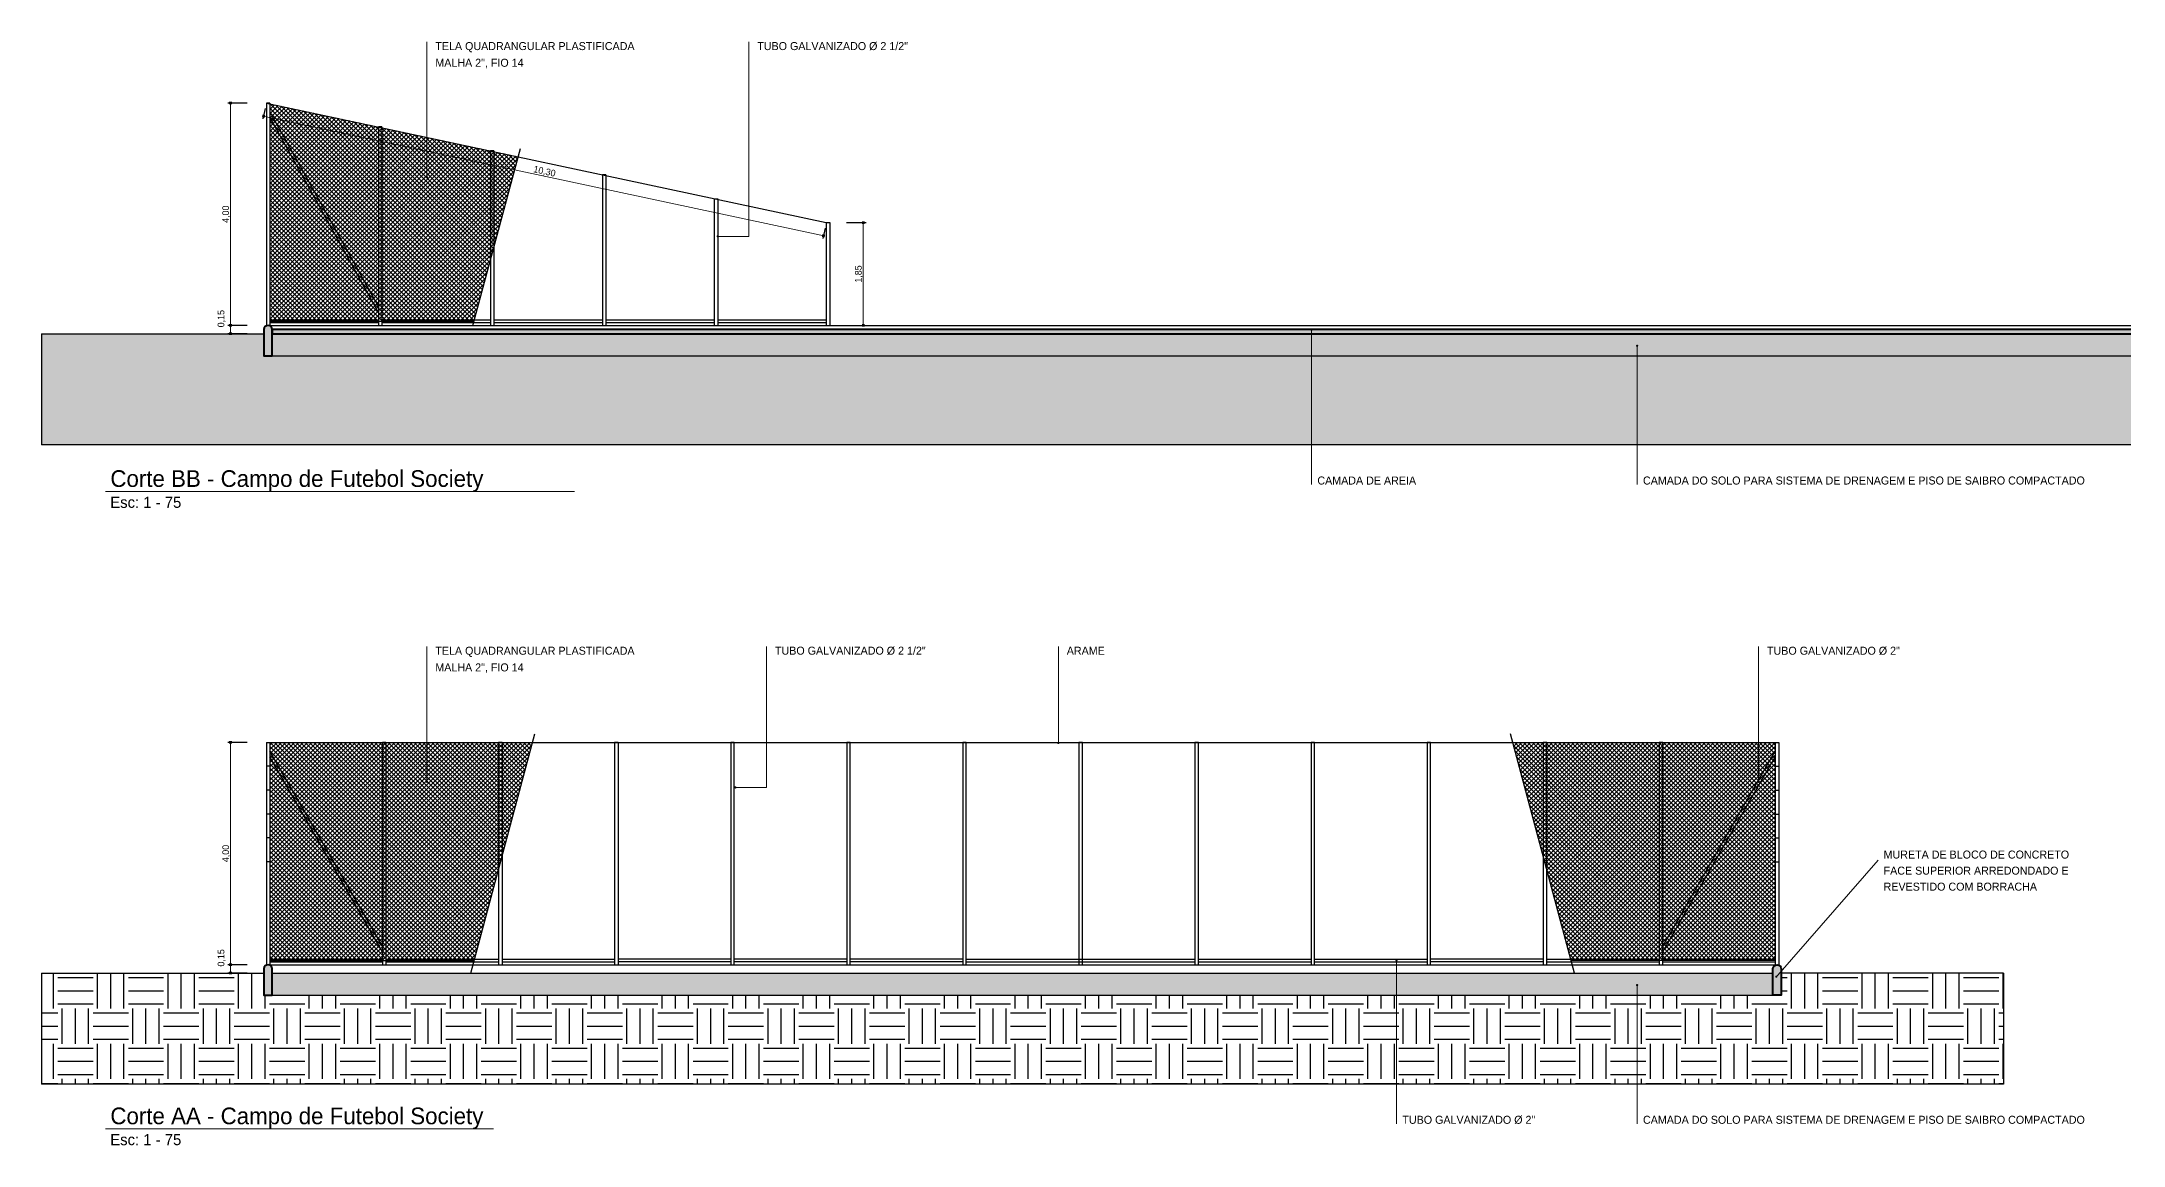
# Model space of a CAD drawing. Header units: millimetres. Extents: x 3006 to 6000, y 1661 to 3774.
# Drawn here: x 4163.41 to 4200.86, y 1969.13 to 1988.99 of the extents above; entities that cross this region are included whole.
import ezdxf

# ---------------------------------------------------------------- set-up
doc = ezdxf.new("R2010")
doc.units = ezdxf.units.MM
doc.header["$LTSCALE"] = 10
doc.linetypes.add('TPP2', pattern=[1.6, 1, -0.2, 0, -0.2, 0, -0.2])
for name, color, linetype in [('.20 hachura', 185, 'Continuous'), ('ARQ-HTC-CON', 251, 'Continuous'), ('ARQ-PIS', 11, 'Continuous'), ('ARQ-SMB', 9, 'Continuous'), ('ARQ-STR-CON-VIS', 153, 'Continuous'), ('Escrita', 34, 'Continuous')]:
    doc.layers.add(name, color=color, linetype=linetype)
for name, color, linetype, lineweight in [('.25', 70, 'Continuous', 25), ('.40', 20, 'Continuous', 40), ('.40 Interno parede', 27, 'Continuous', 40), ('COTAS', 230, 'Continuous', 15)]:
    doc.layers.add(name, color=color, linetype=linetype, lineweight=lineweight)
doc.layers.add('Verde', color=7, linetype='Continuous', true_color=0x136734)
doc.styles.add('Texto Wilian', font='himalaya.ttf')
doc.dimstyles.new('Cota 1-75 Exter WMJ', dxfattribs={"dimtxt": 0.12, "dimasz": 0.05, "dimexe": 0.05, "dimexo": 0.1, "dimgap": 0.002, "dimtad": 1, "dimzin": 1, "dimtxsty": 'Texto Wilian', "dimblk": 'BOXFILLED', "dimcen": 2.5, "dimclrd": 230, "dimclre": 230, "dimclrt": 104, "dimazin": 0, "dimtfac": 1, "dimtix": 1, "dimtmove": 0, "dimatfit": 3, "dimfxl": 0.3, "dimfxlon": 1, "dimlwd": 20, "dimarcsym": 1})

# ---------------------------------------------------------------- blocks, each defined once
blk = doc.blocks.new('_BoxFilled')
at = {"color": 0, "linetype": 'ByBlock', "lineweight": -2}
blk.add_line((-0.5, 0), (-1, 0), dxfattribs=at)
at = {"color": 0, "linetype": 'ByBlock'}
blk.add_solid([(-0.5, 0.5), (0.5, 0.5), (-0.5, -0.5), (0.5, -0.5)], dxfattribs=at)
blk = doc.blocks.new('*D972')
at = {"layer": 'COTAS', "color": 230, "lineweight": -2, "transparency": 16777216}
for p, q in [((4167.104, 1987.882), (4166.754, 1987.882)), ((4167.104, 1983.882), (4166.754, 1983.882))]:
    blk.add_line(p, q, dxfattribs=at)
at = {"layer": 'COTAS', "color": 230, "linetype": 'Continuous', "lineweight": 20, "transparency": 16777216}
blk.add_line((4166.804, 1983.932), (4166.804, 1987.832), dxfattribs=at)
at = {"layer": 'Defpoints', "color": 0, "transparency": 16777216}
for p in [(4166.804, 1987.882), (4167.449, 1987.882), (4167.481, 1983.882)]:
    blk.add_point(p, dxfattribs=at)
at = {"layer": 'COTAS', "color": 230, "lineweight": 20, "transparency": 16777216, "xscale": 0.05, "yscale": 0.05, "zscale": 0.05}
for p, rotation in [((4166.804, 1987.882), 90), ((4166.804, 1983.882), 270)]:
    blk.add_blockref('_BoxFilled', p, dxfattribs=dict(at, rotation=rotation))
at = {"layer": 'COTAS', "color": 104, "transparency": 16777216, "insert": (4166.727, 1985.882), "char_height": 0.12, "attachment_point": 5, "rotation": 90, "style": 'Texto Wilian'}
blk.add_mtext('4,00', dxfattribs=at)
blk = doc.blocks.new('*D973')
at = {"layer": 'COTAS', "color": 230, "lineweight": -2, "transparency": 16777216}
for p, q in [((4167.104, 1983.882), (4166.754, 1983.882)), ((4167.104, 1983.732), (4166.754, 1983.732))]:
    blk.add_line(p, q, dxfattribs=at)
at = {"layer": 'COTAS', "color": 230, "linetype": 'Continuous', "lineweight": 20, "transparency": 16777216}
blk.add_line((4166.804, 1983.782), (4166.804, 1983.832), dxfattribs=at)
at = {"layer": 'Defpoints', "color": 0, "transparency": 16777216}
for p in [(4166.804, 1983.882), (4167.406, 1983.732), (4167.481, 1983.882)]:
    blk.add_point(p, dxfattribs=at)
at = {"layer": 'COTAS', "color": 230, "lineweight": 20, "transparency": 16777216, "xscale": 0.05, "yscale": 0.05, "zscale": 0.05}
for p, rotation in [((4166.804, 1983.882), 90), ((4166.804, 1983.732), 270)]:
    blk.add_blockref('_BoxFilled', p, dxfattribs=dict(at, rotation=rotation))
at = {"layer": 'COTAS', "color": 104, "transparency": 16777216, "insert": (4166.644, 1984.004), "char_height": 0.12, "attachment_point": 5, "rotation": 90, "style": 'Texto Wilian'}
blk.add_mtext('0,15', dxfattribs=at)
blk = doc.blocks.new('*D974')
at = {"layer": 'COTAS', "color": 230, "lineweight": -2, "transparency": 16777216}
for p, q in [((4167.104, 1972.382), (4166.754, 1972.382)), ((4167.104, 1972.232), (4166.754, 1972.232))]:
    blk.add_line(p, q, dxfattribs=at)
at = {"layer": 'COTAS', "color": 230, "linetype": 'Continuous', "lineweight": 20, "transparency": 16777216}
blk.add_line((4166.804, 1972.282), (4166.804, 1972.332), dxfattribs=at)
at = {"layer": 'Defpoints', "color": 0, "transparency": 16777216}
for p in [(4166.804, 1972.382), (4167.406, 1972.232), (4167.481, 1972.382)]:
    blk.add_point(p, dxfattribs=at)
at = {"layer": 'COTAS', "color": 230, "lineweight": 20, "transparency": 16777216, "xscale": 0.05, "yscale": 0.05, "zscale": 0.05}
for p, rotation in [((4166.804, 1972.382), 90), ((4166.804, 1972.232), 270)]:
    blk.add_blockref('_BoxFilled', p, dxfattribs=dict(at, rotation=rotation))
at = {"layer": 'COTAS', "color": 104, "transparency": 16777216, "insert": (4166.644, 1972.504), "char_height": 0.12, "attachment_point": 5, "rotation": 90, "style": 'Texto Wilian'}
blk.add_mtext('0,15', dxfattribs=at)
blk = doc.blocks.new('*D975')
at = {"layer": 'COTAS', "color": 230, "lineweight": -2, "transparency": 16777216}
for p, q in [((4167.104, 1976.382), (4166.754, 1976.382)), ((4167.104, 1972.382), (4166.754, 1972.382))]:
    blk.add_line(p, q, dxfattribs=at)
at = {"layer": 'COTAS', "color": 230, "linetype": 'Continuous', "lineweight": 20, "transparency": 16777216}
blk.add_line((4166.804, 1972.432), (4166.804, 1976.332), dxfattribs=at)
at = {"layer": 'Defpoints', "color": 0, "transparency": 16777216}
for p in [(4166.804, 1976.382), (4167.449, 1976.382), (4167.481, 1972.382)]:
    blk.add_point(p, dxfattribs=at)
at = {"layer": 'COTAS', "color": 230, "lineweight": 20, "transparency": 16777216, "xscale": 0.05, "yscale": 0.05, "zscale": 0.05}
for p, rotation in [((4166.804, 1976.382), 90), ((4166.804, 1972.382), 270)]:
    blk.add_blockref('_BoxFilled', p, dxfattribs=dict(at, rotation=rotation))
at = {"layer": 'COTAS', "color": 104, "transparency": 16777216, "insert": (4166.727, 1974.382), "char_height": 0.12, "attachment_point": 5, "rotation": 90, "style": 'Texto Wilian'}
blk.add_mtext('4,00', dxfattribs=at)
blk = doc.blocks.new('*D976')
at = {"layer": 'COTAS', "color": 230, "lineweight": -2, "transparency": 16777216}
for p, q in [((4177.888, 1985.732), (4178.238, 1985.732)), ((4177.888, 1983.882), (4178.238, 1983.882))]:
    blk.add_line(p, q, dxfattribs=at)
at = {"layer": 'COTAS', "color": 230, "linetype": 'Continuous', "lineweight": 20, "transparency": 16777216}
blk.add_line((4178.188, 1983.932), (4178.188, 1985.682), dxfattribs=at)
at = {"layer": 'Defpoints', "color": 0, "transparency": 16777216}
for p in [(4177.587, 1985.732), (4178.188, 1985.732), (4177.587, 1983.882)]:
    blk.add_point(p, dxfattribs=at)
at = {"layer": 'COTAS', "color": 230, "lineweight": 20, "transparency": 16777216, "xscale": 0.05, "yscale": 0.05, "zscale": 0.05}
for p, rotation in [((4178.188, 1985.732), 90), ((4178.188, 1983.882), 270)]:
    blk.add_blockref('_BoxFilled', p, dxfattribs=dict(at, rotation=rotation))
at = {"layer": 'COTAS', "color": 104, "transparency": 16777216, "insert": (4178.111, 1984.807), "char_height": 0.12, "attachment_point": 5, "rotation": 90, "style": 'Texto Wilian'}
blk.add_mtext('1,85', dxfattribs=at)
blk = doc.blocks.new('_Dot')
at = {"color": 0, "linetype": 'ByBlock', "lineweight": -2}
blk.add_line((-0.5, 0), (-1, 0), dxfattribs=at)
at = {"color": 0, "linetype": 'ByBlock', "const_width": 0.5}
blk.add_lwpolyline([(-0.25, 0, 1), (0.25, 0, 1)], format="xyb", close=True, dxfattribs=at)
blk = doc.blocks.new('*D980')
at = {"layer": 'COTAS', "color": 230, "lineweight": -2, "ltscale": 10, "transparency": 16777216}
for p, q in [((4167.428, 1987.784), (4167.388, 1987.597)), ((4177.503, 1985.634), (4177.463, 1985.447))]:
    blk.add_line(p, q, dxfattribs=at)
at = {"layer": 'COTAS', "color": 230, "linetype": 'Continuous', "lineweight": 20, "ltscale": 10, "transparency": 16777216}
blk.add_line((4167.448, 1987.635), (4177.425, 1985.506), dxfattribs=at)
at = {"layer": 'Defpoints', "color": 0, "ltscale": 10, "transparency": 16777216}
for p in [(4167.449, 1987.882), (4177.524, 1985.732), (4177.474, 1985.495)]:
    blk.add_point(p, dxfattribs=at)
at = {"layer": 'COTAS', "color": 230, "lineweight": 20, "ltscale": 10, "transparency": 16777216, "xscale": 0.05, "yscale": 0.05, "zscale": 0.05}
for p, rotation in [((4167.399, 1987.645), 167.9537986567198), ((4177.474, 1985.495), 347.9537986567198)]:
    blk.add_blockref('_BoxFilled', p, dxfattribs=dict(at, rotation=rotation))
at = {"layer": 'COTAS', "color": 104, "ltscale": 10, "transparency": 16777216, "insert": (4172.452, 1986.645), "char_height": 0.12, "attachment_point": 5, "rotation": 347.9538, "style": 'Texto Wilian'}
blk.add_mtext('10,30', dxfattribs=at)

msp = doc.modelspace()

# ---------------------------------------------------------------- hatches: boundary and pattern name
at = {"layer": '.20 hachura'}
h = msp.add_hatch(dxfattribs=at)
h.set_pattern_fill('ANSI37', color=185, scale=0.0175, style=0)
h.set_pattern_definition([(45, (4139.35554, 1968.33154), (-0.03928862, 0.03928862), []), (135, (4139.35554, 1968.33154), (-0.03928862, -0.03928862), [])])
h.paths.add_polyline_path([(4171.978, 1986.915), (4167.512, 1987.868), (4167.512, 1983.957), (4171.185, 1983.957)])
at = {"layer": '.20 hachura', "true_color": 0xc2a3a3}
h = msp.add_hatch(dxfattribs=at)
h.set_pattern_fill('EARTH', color=253, scale=0.1)
h.paths.add_polyline_path([(4218.856, 1981.732), (4218.856, 1983.732), (4214.706, 1983.732), (4214.706, 1983.332), (4167.556, 1983.332), (4167.406, 1983.332), (4167.406, 1983.732), (4163.406, 1983.732), (4163.406, 1981.732)])
at = {"layer": '.20 hachura'}
h = msp.add_hatch(dxfattribs=at)
h.set_pattern_fill('EARTH', color=185, scale=0.05, angle=45, style=0)
h.set_pattern_definition([(45, (4148.40554, 1968.33154), (3e-17, 0.4490128), [0.3175, -0.3175]), (45, (4148.32135, 1968.41573), (3e-17, 0.4490128), [0.3175, -0.3175]), (45, (4148.23716, 1968.49992), (3e-17, 0.4490128), [0.3175, -0.3175]), (135, (4148.23716, 1968.55605), (-0.4490128, 3e-17), [0.3175, -0.3175]), (135, (4148.32135, 1968.64024), (-0.4490128, 3e-17), [0.3175, -0.3175]), (135, (4148.40554, 1968.72443), (-0.4490128, 3e-17), [0.3175, -0.3175])])
h.paths.add_polyline_path([(4167.556, 1983.732), (4167.556, 1983.332), (4214.556, 1983.332), (4214.556, 1983.732)])
h = msp.add_hatch(dxfattribs=at)
h.set_pattern_fill('ANSI37', color=185, scale=0.0175, style=0)
h.set_pattern_definition([(45, (4148.40554, 1945.83154), (-0.03928862, 0.03928862), []), (135, (4148.40554, 1945.83154), (-0.03928862, -0.03928862), [])])
h.paths.add_polyline_path([(4172.237, 1976.382), (4167.512, 1976.382), (4167.512, 1972.457), (4171.185, 1972.457)])
h = msp.add_hatch(dxfattribs=at)
h.set_pattern_fill('ANSI37', color=185, scale=0.0175, style=0)
h.set_pattern_definition([(135, (4213.70554, 1945.83154), (0.03928862, 0.03928862), []), (45, (4213.70554, 1945.83154), (0.03928862, -0.03928862), [])])
h.paths.add_polyline_path([(4189.874, 1976.382), (4194.599, 1976.382), (4194.599, 1972.457), (4190.926, 1972.457)])
at = {"layer": '.20 hachura', "true_color": 0xc2a3a3}
h = msp.add_hatch(dxfattribs=at)
h.set_pattern_fill('EARTH', color=253, scale=0.1)
h.paths.add_polyline_path([(4198.706, 1972.232), (4194.706, 1972.232), (4194.706, 1971.832), (4194.556, 1971.832), (4167.556, 1971.832), (4167.406, 1971.832), (4167.406, 1972.232), (4163.406, 1972.232), (4163.406, 1970.232), (4198.706, 1970.232)])
at = {"layer": '.20 hachura'}
h = msp.add_hatch(dxfattribs=at)
h.set_pattern_fill('EARTH', color=185, scale=0.05, angle=45, style=0)
h.set_pattern_definition([(45, (4148.40554, 1945.33154), (3e-17, 0.4490128), [0.3175, -0.3175]), (45, (4148.32135, 1945.41573), (3e-17, 0.4490128), [0.3175, -0.3175]), (45, (4148.23716, 1945.49992), (3e-17, 0.4490128), [0.3175, -0.3175]), (135, (4148.23716, 1945.55605), (-0.4490128, 3e-17), [0.3175, -0.3175]), (135, (4148.32135, 1945.64024), (-0.4490128, 3e-17), [0.3175, -0.3175]), (135, (4148.40554, 1945.72443), (-0.4490128, 3e-17), [0.3175, -0.3175])])
h.paths.add_polyline_path([(4167.556, 1972.232), (4167.556, 1971.832), (4194.556, 1971.832), (4194.556, 1972.232)])
at = {"layer": '.40 Interno parede'}
h = msp.add_hatch(dxfattribs=at)
h.set_pattern_fill('EARTH', color=27, scale=0.01, angle=45, style=0)
h.paths.add_polyline_path([(4167.556, 1983.732), (4214.556, 1983.732), (4214.556, 1983.807), (4167.556, 1983.807)])
at = {"layer": 'ARQ-HTC-CON'}
for points in [[(4167.556, 1983.807, 1), (4167.406, 1983.807), (4167.406, 1983.332), (4167.556, 1983.332)], [(4167.556, 1972.307, 1), (4167.406, 1972.307), (4167.406, 1971.832), (4167.556, 1971.832)], [(4194.706, 1972.307, 1), (4194.556, 1972.307), (4194.556, 1971.832), (4194.706, 1971.832)]]:
    msp.add_hatch(color=256, dxfattribs=at).paths.add_polyline_path(points)

# ---------------------------------------------------------------- linework, layer by layer
at = {"layer": '.20 hachura', "color": 185}
for p, q in [((4171.165, 1983.882), (4172.019, 1987.066)), ((4167.512, 1983.957), (4171.185, 1983.957)), ((4167.556, 1983.732), (4214.556, 1983.732)), ((4167.556, 1983.332), (4214.556, 1983.332)), ((4167.512, 1972.457), (4171.185, 1972.457)), ((4194.599, 1972.457), (4190.926, 1972.457))]:
    msp.add_line(p, q, dxfattribs=at)
at = {"layer": '.20 hachura', "color": 253, "true_color": 0xc2a3a3}
for p, q in [((4163.406, 1983.732), (4167.406, 1983.732)), ((4163.406, 1983.732), (4163.406, 1981.732)), ((4218.856, 1981.732), (4163.406, 1981.732)), ((4163.406, 1972.232), (4167.406, 1972.232)), ((4163.406, 1972.232), (4163.406, 1970.232)), ((4198.706, 1972.232), (4194.706, 1972.232)), ((4198.706, 1972.232), (4198.706, 1970.232)), ((4198.706, 1970.232), (4163.406, 1970.232))]:
    msp.add_line(p, q, dxfattribs=at)
at = {"layer": '.25', "color": 70, "lineweight": 25}
for p, q in [((4167.449, 1987.882), (4167.449, 1983.875)), ((4167.512, 1987.882), (4167.449, 1987.882)), ((4167.449, 1987.882), (4177.524, 1985.732)), ((4167.512, 1987.882), (4167.512, 1983.875)), ((4167.512, 1987.727), (4169.464, 1984.214)), ((4167.512, 1987.624), (4169.464, 1984.111)), ((4169.464, 1987.452), (4169.464, 1983.882)), ((4169.527, 1987.452), (4169.464, 1987.452)), ((4169.527, 1987.452), (4169.527, 1983.882)), ((4171.479, 1987.022), (4171.479, 1983.882)), ((4171.542, 1987.022), (4171.479, 1987.022)), ((4171.542, 1987.022), (4171.542, 1983.882)), ((4173.494, 1986.592), (4173.494, 1983.882)), ((4173.557, 1986.592), (4173.494, 1986.592)), ((4173.557, 1986.592), (4173.557, 1983.882)), ((4175.509, 1986.162), (4175.509, 1983.882)), ((4175.509, 1986.162), (4175.572, 1986.162)), ((4175.572, 1986.162), (4175.572, 1983.882)), ((4177.524, 1985.732), (4177.587, 1985.732)), ((4177.524, 1985.732), (4177.524, 1983.882)), ((4177.587, 1985.732), (4177.587, 1983.882)), ((4167.512, 1983.982), (4169.464, 1983.982)), ((4167.512, 1983.932), (4169.464, 1983.932)), ((4169.527, 1983.982), (4171.479, 1983.982)), ((4169.527, 1983.932), (4171.479, 1983.932)), ((4171.542, 1983.982), (4173.494, 1983.982)), ((4171.542, 1983.932), (4173.494, 1983.932)), ((4173.557, 1983.982), (4175.509, 1983.982)), ((4173.557, 1983.932), (4175.509, 1983.932)), ((4175.572, 1983.982), (4177.524, 1983.982)), ((4175.572, 1983.932), (4177.524, 1983.932)), ((4167.449, 1976.382), (4167.449, 1972.375)), ((4167.449, 1976.382), (4194.662, 1976.382)), ((4167.512, 1976.382), (4167.512, 1972.375)), ((4169.538, 1972.718), (4167.512, 1976.226)), ((4169.538, 1976.382), (4169.538, 1972.382)), ((4169.6, 1976.382), (4169.538, 1976.382)), ((4169.6, 1976.382), (4169.6, 1972.382)), ((4171.626, 1976.382), (4171.626, 1972.382)), ((4171.689, 1976.382), (4171.626, 1976.382)), ((4171.689, 1976.382), (4171.689, 1972.382)), ((4173.715, 1976.382), (4173.715, 1972.382)), ((4173.777, 1976.382), (4173.715, 1976.382)), ((4173.777, 1976.382), (4173.777, 1972.382)), ((4188.334, 1976.382), (4188.396, 1976.382)), ((4190.422, 1976.382), (4190.485, 1976.382)), ((4192.573, 1976.382), (4192.511, 1976.382)), ((4192.573, 1972.718), (4194.599, 1976.226)), ((4194.599, 1976.382), (4194.599, 1972.375)), ((4194.662, 1976.382), (4194.662, 1972.375)), ((4167.512, 1975.952), (4167.449, 1975.952)), ((4169.538, 1972.612), (4167.512, 1976.12)), ((4192.573, 1972.612), (4194.599, 1976.12)), ((4194.599, 1975.952), (4194.662, 1975.952)), ((4167.512, 1975.522), (4167.449, 1975.522)), ((4194.599, 1975.522), (4194.662, 1975.522)), ((4167.512, 1975.092), (4167.449, 1975.092)), ((4194.599, 1975.092), (4194.662, 1975.092)), ((4167.512, 1974.662), (4167.449, 1974.662)), ((4194.599, 1974.662), (4194.662, 1974.662)), ((4167.512, 1974.232), (4167.449, 1974.232)), ((4194.599, 1974.232), (4194.662, 1974.232)), ((4167.512, 1972.482), (4169.538, 1972.482)), ((4167.512, 1972.432), (4169.538, 1972.432)), ((4169.6, 1972.482), (4171.626, 1972.482)), ((4169.6, 1972.432), (4171.626, 1972.432)), ((4171.689, 1972.482), (4173.715, 1972.482)), ((4171.689, 1972.432), (4173.715, 1972.432)), ((4175.803, 1972.482), (4173.777, 1972.482)), ((4175.803, 1972.432), (4173.777, 1972.432)), ((4177.892, 1972.482), (4175.866, 1972.482)), ((4177.892, 1972.432), (4175.866, 1972.432)), ((4179.98, 1972.482), (4177.954, 1972.482)), ((4179.98, 1972.432), (4177.954, 1972.432)), ((4180.043, 1972.482), (4184.157, 1972.482)), ((4180.043, 1972.432), (4184.157, 1972.432)), ((4184.219, 1972.482), (4186.245, 1972.482)), ((4184.219, 1972.432), (4186.245, 1972.432)), ((4186.308, 1972.482), (4188.334, 1972.482)), ((4186.308, 1972.432), (4188.334, 1972.432)), ((4190.422, 1972.482), (4188.396, 1972.482)), ((4190.422, 1972.432), (4188.396, 1972.432)), ((4190.485, 1972.482), (4192.511, 1972.482)), ((4190.485, 1972.432), (4192.511, 1972.432)), ((4192.573, 1972.482), (4194.599, 1972.482)), ((4192.573, 1972.432), (4194.599, 1972.432))]:
    msp.add_line(p, q, dxfattribs=at)
for points in [[(4175.803, 1976.382), (4175.803, 1972.382), (4175.866, 1972.382), (4175.866, 1976.382)], [(4177.892, 1976.382), (4177.892, 1972.382), (4177.954, 1972.382), (4177.954, 1976.382)], [(4179.98, 1976.382), (4179.98, 1972.382), (4180.043, 1972.382), (4180.043, 1976.382)], [(4182.069, 1976.382), (4182.069, 1972.382), (4182.131, 1972.382), (4182.131, 1976.382)], [(4184.157, 1976.382), (4184.157, 1972.382), (4184.219, 1972.382), (4184.219, 1976.382)], [(4186.245, 1976.382), (4186.245, 1972.382), (4186.308, 1972.382), (4186.308, 1976.382)], [(4188.334, 1976.382), (4188.334, 1972.382), (4188.396, 1972.382), (4188.396, 1976.382)], [(4190.422, 1976.382), (4190.422, 1972.382), (4190.485, 1972.382), (4190.485, 1976.382)], [(4192.511, 1976.382), (4192.511, 1972.382), (4192.573, 1972.382), (4192.573, 1976.382)]]:
    msp.add_lwpolyline(points, close=True, dxfattribs=at)
at = {"layer": '.40', "color": 20, "lineweight": 40}
for points in [[(4167.556, 1983.332), (4167.556, 1983.807, 1), (4167.406, 1983.807), (4167.406, 1983.332)], [(4167.556, 1971.832), (4167.556, 1972.307, 1), (4167.406, 1972.307), (4167.406, 1971.832)], [(4194.556, 1971.832), (4194.556, 1972.307, -1), (4194.706, 1972.307), (4194.706, 1971.832)]]:
    msp.add_lwpolyline(points, format="xyb", close=True, dxfattribs=at)
at = {"layer": '.40 Interno parede', "color": 27}
msp.add_lwpolyline([(4167.556, 1983.732), (4214.556, 1983.732), (4214.556, 1983.807), (4167.556, 1983.807)], close=True, dxfattribs=at)
at = {"layer": 'ARQ-PIS'}
msp.add_line((4167.556, 1972.232), (4194.556, 1972.232), dxfattribs=at)
at = {"layer": 'ARQ-PIS', "color": 7}
msp.add_line((4167.556, 1971.832), (4194.556, 1971.832), dxfattribs=at)
at = {"layer": 'ARQ-SMB', "linetype": 'TPP2'}
for p, q in [((4171.125, 1972.232), (4172.277, 1976.532)), ((4190.986, 1972.232), (4189.834, 1976.532))]:
    msp.add_line(p, q, dxfattribs=at)
at = {"layer": 'ARQ-STR-CON-VIS'}
for p, q in [((4167.481, 1983.882), (4214.631, 1983.882)), ((4167.481, 1972.382), (4194.631, 1972.382))]:
    msp.add_line(p, q, dxfattribs=at)
at = {"layer": 'COTAS', "color": 230}
for points in [[(4170.338, 1986.588), (4170.338, 1988.982)], [(4175.609, 1985.483), (4176.131, 1985.483), (4176.131, 1988.983)], [(4186.253, 1983.761), (4186.253, 1981.02)], [(4192.112, 1983.475), (4192.112, 1981.02)], [(4170.338, 1975.712), (4170.338, 1978.106)], [(4175.927, 1975.57), (4176.448, 1975.57), (4176.448, 1978.106)], [(4181.699, 1976.411), (4181.699, 1978.106)], [(4194.298, 1975.712), (4194.298, 1978.106)], [(4194.643, 1972.196), (4196.452, 1974.263)], [(4187.783, 1972.421), (4187.783, 1969.52)], [(4192.112, 1971.975), (4192.112, 1969.52)]]:
    msp.add_lwpolyline(points, dxfattribs=at)
at = {"layer": 'Verde', "color": 106, "lineweight": 9}
for p, q in [((4164.553, 1980.892), (4172.993, 1980.892)), ((4164.553, 1969.427), (4171.536, 1969.427))]:
    msp.add_line(p, q, dxfattribs=at)

# ---------------------------------------------------------------- block references
at = {"layer": 'COTAS', "color": 230, "xscale": 0.04, "yscale": 0.04, "zscale": 0.04}
for p, rotation in [((4170.338, 1986.548), 270), ((4175.569, 1985.483), 180), ((4186.253, 1983.801), 90), ((4192.112, 1983.515), 90), ((4181.699, 1976.371), 270), ((4170.338, 1975.672), 270), ((4175.887, 1975.57), 180), ((4194.298, 1975.672), 270), ((4187.783, 1972.461), 90), ((4192.112, 1972.015), 90), ((4194.616, 1972.166), 228.8014713778581)]:
    msp.add_blockref('_Dot', p, dxfattribs=dict(at, rotation=rotation))

# ---------------------------------------------------------------- texts
at = {"layer": 'Escrita', "style": 'Texto Wilian'}
for s, p in [('TELA QUADRANGULAR PLASTIFICADA', (4170.489, 1988.835)), ('TUBO GALVANIZADO Ø 2 1/2"', (4176.282, 1988.835)), ('MALHA 2", FIO 14', (4170.489, 1988.535)), ('CAMADA DE AREIA', (4186.359, 1981.02)), ('CAMADA DO SOLO PARA SISTEMA DE DRENAGEM E PISO DE SAIBRO COMPACTADO', (4192.218, 1981.02)), ('TELA QUADRANGULAR PLASTIFICADA', (4170.489, 1977.958)), ('TUBO GALVANIZADO Ø 2 1/2"', (4176.6, 1977.959)), ('ARAME', (4181.85, 1977.958)), ('TUBO GALVANIZADO Ø 2"', (4194.449, 1977.958)), ('MALHA 2", FIO 14', (4170.489, 1977.658)), ('MURETA DE BLOCO DE CONCRETO', (4196.547, 1974.291)), ('FACE SUPERIOR ARREDONDADO E ', (4196.547, 1974.002)), ('REVESTIDO COM BORRACHA', (4196.547, 1973.714)), ('TUBO GALVANIZADO Ø 2"', (4187.889, 1969.52)), ('CAMADA DO SOLO PARA SISTEMA DE DRENAGEM E PISO DE SAIBRO COMPACTADO', (4192.218, 1969.52))]:
    msp.add_text(s, height=0.144, dxfattribs=at).set_placement(p)
at = {"layer": 'Escrita', "attachment_point": 1, "style": 'Texto Wilian'}
for s, insert, char_height, width in [('{\\C50;Corte BB - Campo de Futebol Society}', (4164.642, 1981.277), 0.3, 12.9723), ('{\\C50;Esc: 1 - 75}', (4164.64, 1980.8), 0.2, 3.14298), ('{\\C50;Corte AA - Campo de Futebol Society}', (4164.642, 1969.812), 0.3, 12.9723), ('{\\C50;Esc: 1 - 75}', (4164.64, 1969.335), 0.2, 3.14298)]:
    msp.add_mtext(s, dxfattribs=dict(at, insert=insert, char_height=char_height, width=width))

# ---------------------------------------------------------------- dimensions: what is measured, and where the dimension line sits
at = {"layer": 'COTAS'}
for base, p1, p2, picture, middle in [((4166.804, 1987.882), (4167.481, 1983.882), (4167.449, 1987.882), '*D972', (4166.727, 1985.882)), ((4166.804, 1976.382), (4167.481, 1972.382), (4167.449, 1976.382), '*D975', (4166.727, 1974.382))]:
    dim = msp.add_linear_dim(base=base, p1=p1, p2=p2, angle=90, dimstyle='Cota 1-75 Exter WMJ', override={"dimtmove": 1}, dxfattribs=at)
    dim.commit()
    dim.dimension.update_dxf_attribs({"geometry": picture, "text_midpoint": middle})
at = {"layer": 'COTAS', "ltscale": 10}
dim = msp.add_aligned_dim(p1=(4167.449, 1987.882), p2=(4177.524, 1985.732), distance=-0.241, dimstyle='Cota 1-75 Exter WMJ', dxfattribs=at)
dim.commit()
dim.dimension.update_dxf_attribs({"geometry": '*D980', "text_midpoint": (4172.452, 1986.645)})
at = {"layer": 'COTAS', "color": 230}
dim = msp.add_linear_dim(base=(4178.188, 1985.732), p1=(4177.587, 1983.882), p2=(4177.587, 1985.732), angle=90, dimstyle='Cota 1-75 Exter WMJ', override={"dimtmove": 1}, dxfattribs=at)
dim.commit()
dim.dimension.update_dxf_attribs({"geometry": '*D976', "text_midpoint": (4178.111, 1984.807)})
at = {"layer": 'COTAS'}
for base, p1, p2, picture, middle in [((4166.804, 1983.882), (4167.406, 1983.732), (4167.481, 1983.882), '*D973', (4166.721, 1984.004)), ((4166.804, 1972.382), (4167.406, 1972.232), (4167.481, 1972.382), '*D974', (4166.721, 1972.504))]:
    dim = msp.add_linear_dim(base=base, p1=p1, p2=p2, angle=90, dimstyle='Cota 1-75 Exter WMJ', override={"dimtmove": 1}, dxfattribs=at)
    dim.commit()
    dim.dimension.update_dxf_attribs({"geometry": picture, "text_midpoint": middle, "dimtype": 160})

doc.saveas('drawing.dxf')
